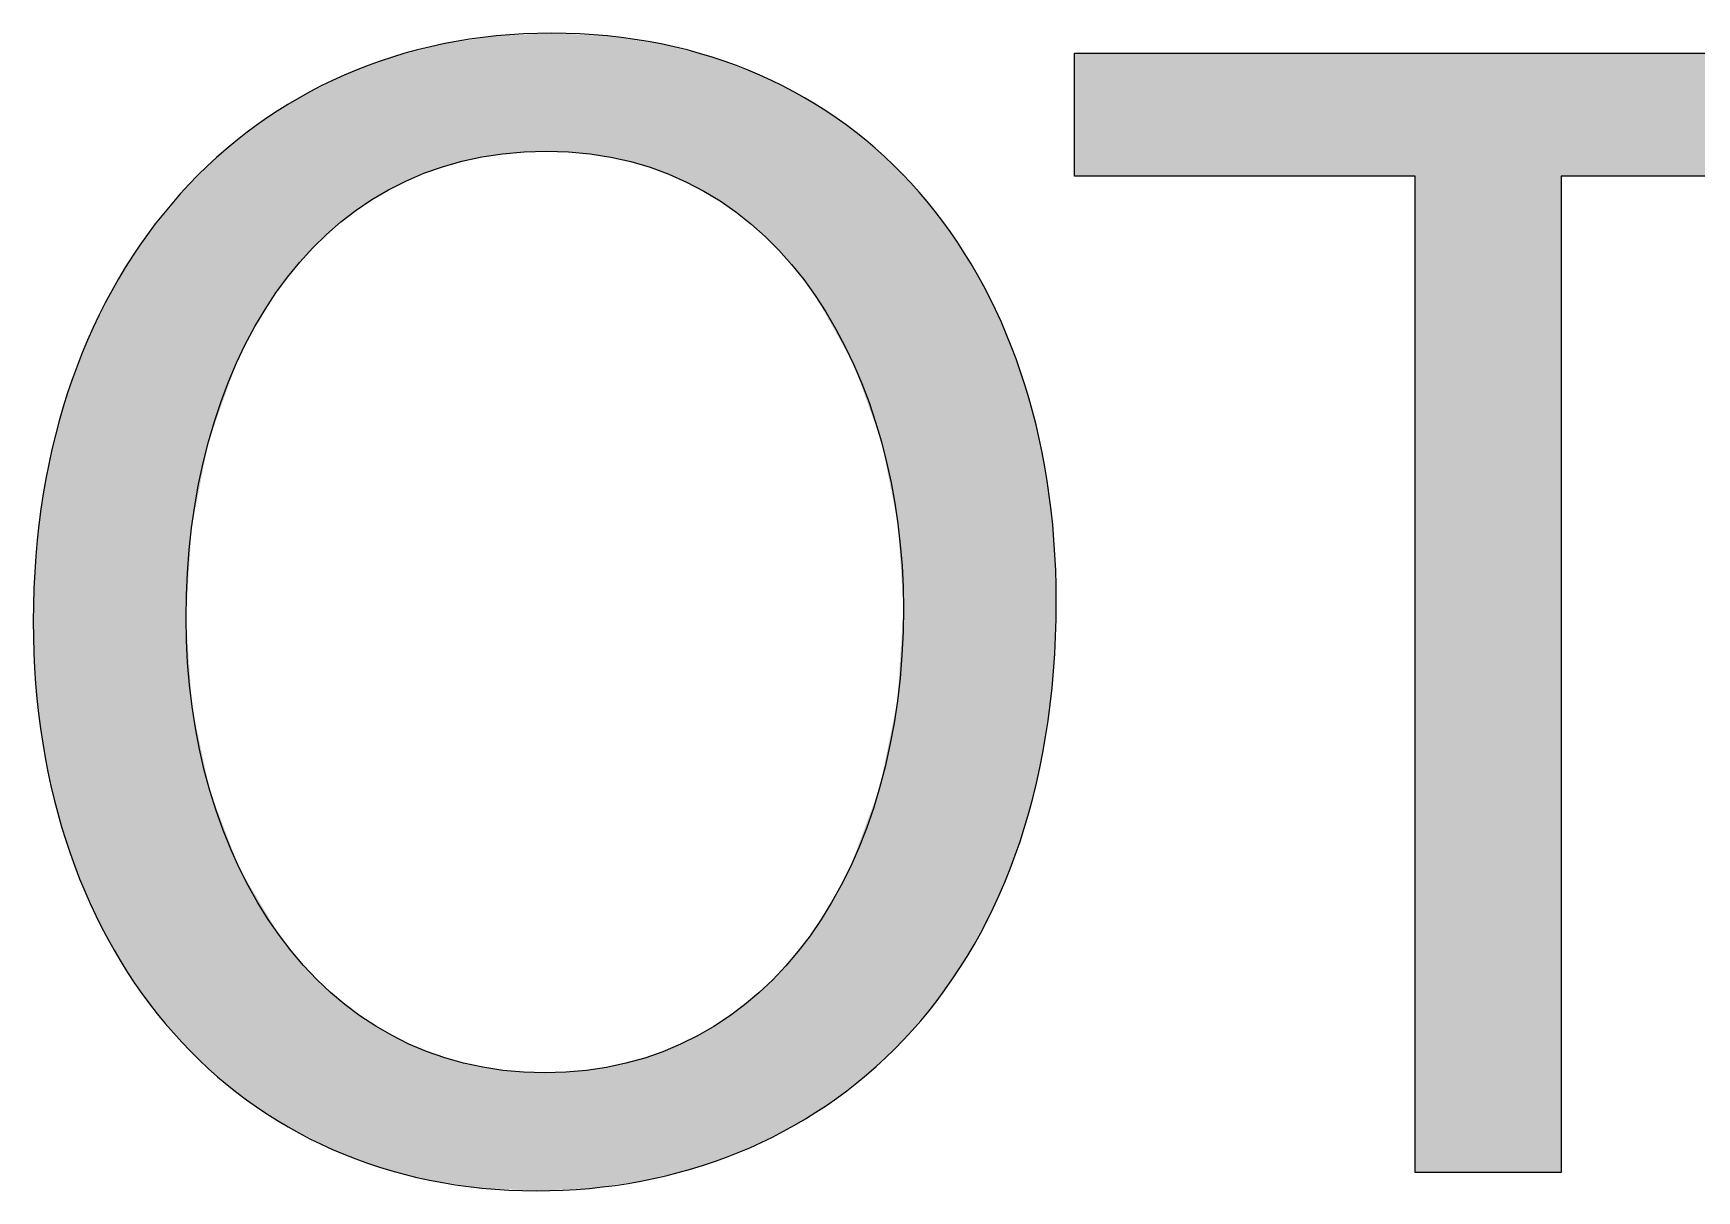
# Model space of a CAD drawing. Extents: x 0 to 360, y -268 to 0.
# Drawn here: x 144.429 to 147.432, y -210.712 to -208.622 of the extents above; entities that cross this region are included whole.
import ezdxf

# ---------------------------------------------------------------- set-up
doc = ezdxf.new("R2010")
doc.units = 0
doc.layers.add('LAYER_1', color=7, linetype='CONTINUOUS')

# ---------------------------------------------------------------- blocks, each defined once
blk = doc.blocks.new('*U178')
at = {"layer": 'LAYER_1', "color": 250}
for points in [[(145.2023, -208.8529), (145.1689, -208.6412), (145.2023, -208.6361)], [(145.2056, -208.8523), (145.2023, -208.6361), (145.2056, -208.6357)], [(145.2386, -208.8463), (145.2056, -208.6357), (145.2386, -208.6307)], [(145.2646, -208.8415), (145.2386, -208.6307), (145.2646, -208.6268)], [(145.2762, -208.8394), (145.2646, -208.6268), (145.2762, -208.6262)], [(145.2767, -208.8394), (145.2762, -208.6262), (145.2767, -208.6262)], [(145.3372, -208.8358), (145.2767, -208.6262), (145.3372, -208.6232)], [(145.3522, -208.835), (145.3372, -208.6232), (145.3522, -208.6225)], [(145.3551, -208.8348), (145.3522, -208.6225), (145.3551, -208.6223)], [(145.3641, -208.8353), (145.3551, -208.6223), (145.3641, -208.6219)], [(145.3551, -208.8348), (145.3551, -208.6223), (145.3641, -208.8353)], [(145.3641, -208.8353), (145.3641, -208.6219), (145.4277, -208.8392)], [(145.4277, -208.8392), (145.4277, -208.625), (145.4327, -208.8395)], [(145.4327, -208.8395), (145.4327, -208.6252), (145.434, -208.8396)], [(145.434, -208.8396), (145.434, -208.6253), (145.4658, -208.8456)], [(145.4658, -208.8456), (145.4658, -208.6268), (145.4988, -208.8519)], [(145.4988, -208.8519), (145.4988, -208.6317), (145.5076, -208.8536)], [(145.5076, -208.8536), (145.5076, -208.633), (145.5256, -208.8595)], [(145.5256, -208.8595), (145.5256, -208.6357), (145.5625, -208.8717)], [(145.0764, -208.9015), (145.07, -208.6676), (145.0764, -208.6652)], [(145.0774, -208.901), (145.0764, -208.6652), (145.0774, -208.6648)], [(145.1336, -208.8748), (145.0774, -208.6648), (145.1336, -208.6503)], [(145.1388, -208.8731), (145.1336, -208.6503), (145.1388, -208.649)], [(145.1441, -208.8715), (145.1388, -208.649), (145.1441, -208.6476)], [(145.1689, -208.8635), (145.1441, -208.6476), (145.1689, -208.6412)], [(145.5625, -208.8717), (145.5625, -208.6412), (145.5656, -208.8727)], [(145.5656, -208.8727), (145.5656, -208.642), (145.5761, -208.8762)], [(145.5761, -208.8762), (145.5761, -208.6447), (145.6153, -208.8951)], [(145.6153, -208.8951), (145.6153, -208.6549), (145.6279, -208.9012)], [(145.6279, -208.9012), (145.6279, -208.6581), (145.6393, -208.9067)], [(145.6393, -208.9067), (145.6393, -208.661), (145.6542, -208.9164)], [(145.6542, -208.9164), (145.6542, -208.6649), (145.6857, -208.937)], [(145.0116, -208.9414), (144.9903, -208.6975), (145.0116, -208.6895)], [(145.0186, -208.937), (145.0116, -208.6895), (145.0186, -208.6869)], [(145.0541, -208.9146), (145.0186, -208.6869), (145.0541, -208.6736)], [(145.07, -208.9045), (145.0541, -208.6736), (145.07, -208.6676)], [(145.6857, -208.937), (145.6857, -208.6768), (145.6973, -208.9445)], [(145.6973, -208.9445), (145.6973, -208.6811), (145.7014, -208.948)], [(145.7014, -208.948), (145.7014, -208.6827), (145.7389, -208.9795)], [(144.9582, -208.9852), (144.9169, -208.7343), (144.9582, -208.7136)], [(144.9654, -208.9792), (144.9582, -208.7136), (144.9654, -208.71)], [(144.9688, -208.9765), (144.9654, -208.71), (144.9688, -208.7083)], [(144.9903, -208.9589), (144.9688, -208.7083), (144.9903, -208.6975)], [(145.7389, -208.9795), (145.7389, -208.6968), (145.7406, -208.9809)], [(145.7406, -208.9809), (145.7406, -208.6974), (145.7501, -208.9889)], [(145.7501, -208.9889), (145.7501, -208.7022), (145.7834, -209.0241)], [(145.7834, -209.0241), (145.7834, -208.7191), (145.7874, -209.0283)], [(145.7874, -209.0283), (145.7874, -208.7212), (145.7979, -209.0394)], [(145.7979, -209.0394), (145.7979, -208.7265), (145.8214, -209.0702)], [(144.8887, -209.0626), (144.8732, -208.7613), (144.8887, -208.7513)], [(144.908, -209.0376), (144.8887, -208.7513), (144.908, -208.7388)], [(144.9099, -209.0351), (144.908, -208.7388), (144.9099, -208.7378)], [(144.9169, -209.0279), (144.9099, -208.7378), (144.9169, -208.7343)], [(145.8214, -209.0702), (145.8214, -208.7384), (145.8311, -209.083)], [(145.8311, -209.083), (145.8311, -208.7448), (145.8405, -209.0952)], [(145.8405, -209.0952), (145.8405, -208.7509), (145.8608, -209.1317)], [(144.8668, -209.0908), (144.831, -208.7885), (144.8668, -208.7654)], [(144.8732, -209.0825), (144.8668, -208.7654), (144.8732, -208.7613)], [(145.8608, -209.1317), (145.8608, -208.7642), (145.87, -209.1481)], [(145.87, -209.1481), (145.87, -208.7702), (145.8963, -209.1954)], [(144.8004, -209.2079), (144.7957, -208.817), (144.8004, -208.8133)], [(144.8139, -209.181), (144.8004, -208.8133), (144.8139, -208.8023)], [(144.8287, -209.1516), (144.8139, -208.8023), (144.8287, -208.7904)], [(144.831, -209.148), (144.8287, -208.7904), (144.831, -208.7885)], [(145.8963, -209.1954), (145.8963, -208.7875), (145.9039, -209.209)], [(145.9039, -209.209), (145.9039, -208.7938), (145.9104, -209.2206)], [(145.9104, -209.2206), (145.9104, -208.7991), (145.9331, -209.2841)], [(144.7595, -209.319), (144.7475, -208.8584), (144.7595, -208.8463)], [(144.7957, -209.2171), (144.7595, -208.8463), (144.7957, -208.817)], [(145.9331, -209.2841), (145.9331, -208.8178), (145.9567, -209.3502)], [(145.9567, -209.3502), (145.9567, -208.8373), (145.9601, -209.3598)], [(145.9601, -209.3598), (145.9601, -208.8402), (145.9653, -209.3854)], [(145.9653, -209.3854), (145.9653, -208.8444), (145.9888, -209.5029)], [(144.7448, -209.361), (144.7154, -208.8906), (144.7448, -208.8611)], [(144.745, -209.3598), (144.7448, -208.8611), (144.745, -208.8609)], [(144.7475, -209.3527), (144.745, -208.8609), (144.7475, -208.8584)], [(145.9888, -209.5029), (145.9888, -208.8686), (145.9898, -209.5078)], [(145.9898, -209.5078), (145.9898, -208.8696), (145.9997, -209.6596)], [(144.7045, -210.45), (144.694, -208.912), (144.7045, -208.9015)], [(144.7146, -209.5147), (144.7045, -208.9015), (144.7146, -208.8913)], [(144.7154, -209.5109), (144.7146, -208.8913), (144.7154, -208.8906)], [(144.6817, -210.4269), (144.6349, -208.9851), (144.6817, -208.9272)], [(144.694, -210.4394), (144.6817, -208.9272), (144.694, -208.912)], [(144.6817, -210.4269), (144.6817, -208.9272), (144.694, -210.4394)], [(144.694, -210.4394), (144.694, -208.912), (144.7045, -210.45)], [(144.6349, -210.3681), (144.6249, -209.0004), (144.6349, -208.9851)], [(144.6349, -210.3681), (144.6349, -208.9851), (144.6817, -210.4269)], [(144.6249, -210.3556), (144.5824, -209.0655), (144.6249, -209.0004)], [(144.6249, -210.3556), (144.6249, -209.0004), (144.6349, -210.3681)], [(144.5747, -210.2775), (144.537, -209.1529), (144.5747, -209.0804)], [(144.5824, -210.2895), (144.5747, -209.0804), (144.5824, -209.0655)], [(144.5747, -210.2775), (144.5747, -209.0804), (144.5824, -210.2895)], [(144.5824, -210.2895), (144.5824, -209.0655), (144.6249, -210.3556)], [(144.5313, -210.1929), (144.499, -209.2469), (144.5313, -209.1668)], [(144.537, -210.2039), (144.5313, -209.1668), (144.537, -209.1529)], [(144.5313, -210.1929), (144.5313, -209.1668), (144.537, -210.2039)], [(144.537, -210.2039), (144.537, -209.1529), (144.5747, -210.2775)], [(144.4952, -210.1021), (144.4688, -209.3472), (144.4952, -209.2594)], [(144.499, -210.1116), (144.4952, -209.2594), (144.499, -209.2469)], [(144.4952, -210.1021), (144.4952, -209.2594), (144.499, -210.1116)], [(144.499, -210.1116), (144.499, -209.2469), (144.5313, -210.1929)], [(144.4688, -210.013), (144.4666, -209.358), (144.4688, -209.3472)], [(144.4688, -210.013), (144.4688, -209.3472), (144.4952, -210.1021)], [(144.4666, -210.0055), (144.4468, -209.4537), (144.4666, -209.358)], [(144.4666, -210.0055), (144.4666, -209.358), (144.4688, -210.013)], [(144.4458, -209.9033), (144.4333, -209.5659), (144.4458, -209.4623)], [(144.4468, -209.9084), (144.4458, -209.4623), (144.4468, -209.4537)], [(144.4458, -209.9033), (144.4458, -209.4623), (144.4468, -209.9084)], [(144.4468, -209.9084), (144.4468, -209.4537), (144.4666, -210.0055)], [(144.4333, -209.7982), (144.433, -209.5729), (144.4333, -209.5659)], [(144.4333, -209.7982), (144.4333, -209.5659), (144.4458, -209.9033)], [(144.433, -209.7959), (144.4287, -209.6837), (144.433, -209.5729)], [(144.433, -209.7959), (144.433, -209.5729), (144.4333, -209.7982)], [(144.7045, -210.45), (144.7045, -209.6775), (144.7146, -210.4603)], [(145.9997, -210.4395), (145.9898, -209.8121), (145.9997, -209.6596)], [(144.7146, -210.4603), (144.7146, -209.8267), (144.7154, -210.4611)], [(144.7154, -210.4611), (144.7154, -209.8376), (144.7448, -210.491)], [(145.9888, -210.4498), (145.9653, -209.9425), (145.9888, -209.8274)], [(145.9898, -210.4488), (145.9888, -209.8274), (145.9898, -209.8121)], [(145.9653, -210.4721), (145.9601, -209.9676), (145.9653, -209.9425)], [(144.7448, -210.491), (144.7448, -209.9763), (144.745, -210.4912)], [(144.745, -210.4912), (144.745, -209.9774), (144.7475, -210.4932)], [(145.9567, -210.4802), (145.9331, -210.048), (145.9567, -209.9843)], [(145.9601, -210.477), (145.9567, -209.9843), (145.9601, -209.9676)], [(144.7475, -210.4932), (144.7475, -209.9892), (144.7595, -210.503)], [(144.7595, -210.503), (144.7595, -210.0208), (144.7957, -210.5327)], [(145.9331, -210.5026), (145.9104, -210.1093), (145.9331, -210.048)], [(144.7957, -210.5327), (144.7957, -210.1162), (144.8004, -210.5365)], [(144.8004, -210.5365), (144.8004, -210.1284), (144.8139, -210.5476)], [(145.9039, -210.5248), (145.8963, -210.1412), (145.9039, -210.1267)], [(145.9104, -210.5199), (145.9039, -210.1267), (145.9104, -210.1093)], [(144.8139, -210.5476), (144.8139, -210.1512), (144.8287, -210.5572)], [(145.8963, -210.5306), (145.87, -210.1915), (145.8963, -210.1412)], [(144.8287, -210.5572), (144.8287, -210.1762), (144.831, -210.5587)], [(144.831, -210.5587), (144.831, -210.18), (144.8668, -210.5821)], [(145.87, -210.5506), (145.8608, -210.2056), (145.87, -210.1915)], [(145.8608, -210.5576), (145.8405, -210.2369), (145.8608, -210.2056)], [(144.8668, -210.5821), (144.8668, -210.2403), (144.8732, -210.5863)], [(144.8732, -210.5863), (144.8732, -210.2512), (144.8887, -210.5964)], [(145.8311, -210.5756), (145.8214, -210.2634), (145.8311, -210.2512)], [(145.8405, -210.5699), (145.8311, -210.2512), (145.8405, -210.2369)], [(144.8887, -210.5964), (144.8887, -210.2703), (144.908, -210.6062)], [(145.8214, -210.5815), (145.7979, -210.2926), (145.8214, -210.2634)], [(144.908, -210.6062), (144.908, -210.2941), (144.9099, -210.6071)], [(144.9099, -210.6071), (144.9099, -210.2965), (144.9169, -210.6107)], [(144.9169, -210.6107), (144.9169, -210.3052), (144.9582, -210.6316)], [(145.7834, -210.6044), (145.7501, -210.343), (145.7834, -210.3097)], [(145.7874, -210.602), (145.7834, -210.3097), (145.7874, -210.3057)], [(145.7979, -210.5957), (145.7874, -210.3057), (145.7979, -210.2926)], [(144.9582, -210.6316), (144.9582, -210.3463), (144.9654, -210.6353)], [(145.7501, -210.62), (145.7406, -210.3525), (145.7501, -210.343)], [(144.9654, -210.6353), (144.9654, -210.3535), (144.9688, -210.637)], [(144.9688, -210.637), (144.9688, -210.3562), (144.9903, -210.6451)], [(144.9903, -210.6451), (144.9903, -210.3733), (145.0116, -210.6531)], [(145.7389, -210.6253), (145.7014, -210.3841), (145.7389, -210.3542)], [(145.7406, -210.6245), (145.7389, -210.3542), (145.7406, -210.3525)], [(145.0116, -210.6531), (145.0116, -210.3902), (145.0186, -210.6558)], [(145.0186, -210.6558), (145.0186, -210.3959), (145.0541, -210.6692)], [(145.6857, -210.6483), (145.6542, -210.416), (145.6857, -210.3966)], [(145.6973, -210.6443), (145.6857, -210.3966), (145.6973, -210.3874)], [(145.7014, -210.6428), (145.6973, -210.3874), (145.7014, -210.3841)], [(145.0541, -210.6692), (145.0541, -210.4178), (145.07, -210.6733)], [(145.07, -210.6733), (145.07, -210.4276), (145.0764, -210.675)], [(145.0764, -210.675), (145.0764, -210.4316), (145.0774, -210.6752)], [(145.0774, -210.6752), (145.0774, -210.432), (145.1336, -210.6899)], [(145.6153, -210.6728), (145.5761, -210.4559), (145.6153, -210.4379)], [(145.6279, -210.6685), (145.6153, -210.4379), (145.6279, -210.4322)], [(145.6393, -210.6645), (145.6279, -210.4322), (145.6393, -210.4252)], [(145.6542, -210.6593), (145.6393, -210.4252), (145.6542, -210.416)], [(145.1336, -210.6899), (145.1336, -210.4579), (145.1388, -210.6912)], [(145.1388, -210.6912), (145.1388, -210.4602), (145.1441, -210.6926)], [(145.1441, -210.6926), (145.1441, -210.4619), (145.1689, -210.6963)], [(145.5625, -210.6855), (145.5256, -210.4732), (145.5625, -210.4616)], [(145.5656, -210.6848), (145.5625, -210.4616), (145.5656, -210.4607)], [(145.5761, -210.6823), (145.5656, -210.4607), (145.5761, -210.4559)], [(145.1689, -210.6963), (145.1689, -210.4698), (145.2023, -210.7014)], [(145.2023, -210.7014), (145.2023, -210.4803), (145.2056, -210.7019)], [(145.2056, -210.7019), (145.2056, -210.4813), (145.2386, -210.7069)], [(145.2386, -210.7069), (145.2386, -210.4874), (145.2646, -210.7081)], [(145.2646, -210.7081), (145.2646, -210.4921), (145.2762, -210.7087)], [(145.2762, -210.7087), (145.2762, -210.4942), (145.2767, -210.7087)], [(145.2767, -210.7087), (145.2767, -210.4943), (145.3372, -210.7117)], [(145.3551, -210.7109), (145.3522, -210.4988), (145.3551, -210.4986)], [(145.3641, -210.7105), (145.3551, -210.4986), (145.3641, -210.4981)], [(145.4277, -210.7076), (145.3641, -210.4981), (145.4277, -210.4944)], [(145.4327, -210.7073), (145.4277, -210.4944), (145.4327, -210.4935)], [(145.434, -210.7072), (145.4327, -210.4935), (145.434, -210.4932)], [(145.4658, -210.7027), (145.434, -210.4932), (145.4658, -210.4875)], [(145.4988, -210.6981), (145.4658, -210.4875), (145.4988, -210.4815)], [(145.5076, -210.6969), (145.4988, -210.4815), (145.5076, -210.4788)], [(145.5256, -210.6944), (145.5076, -210.4788), (145.5256, -210.4732)]]:
    blk.add_solid(points, dxfattribs=at)
at = {"layer": 'LAYER_1', "color": 250, "extrusion": (0, 0, -1)}
for points in [[(-145.2023, -208.8529), (-145.2023, -208.6361), (-145.2056, -208.8523)], [(-145.2056, -208.8523), (-145.2056, -208.6357), (-145.2386, -208.8463)], [(-145.2386, -208.8463), (-145.2386, -208.6307), (-145.2646, -208.8415)], [(-145.2646, -208.8415), (-145.2646, -208.6268), (-145.2762, -208.8394)], [(-145.2762, -208.8394), (-145.2762, -208.6262), (-145.2767, -208.8394)], [(-145.2767, -208.8394), (-145.2767, -208.6262), (-145.3372, -208.8358)], [(-145.3372, -208.8358), (-145.3372, -208.6232), (-145.3522, -208.835)], [(-145.3522, -208.835), (-145.3522, -208.6225), (-145.3551, -208.8348)], [(-145.4277, -208.8392), (-145.3641, -208.6219), (-145.4277, -208.625)], [(-145.4327, -208.8395), (-145.4277, -208.625), (-145.4327, -208.6252)], [(-145.434, -208.8396), (-145.4327, -208.6252), (-145.434, -208.6253)], [(-145.4658, -208.8456), (-145.434, -208.6253), (-145.4658, -208.6268)], [(-145.4988, -208.8519), (-145.4658, -208.6268), (-145.4988, -208.6317)], [(-145.5076, -208.8536), (-145.4988, -208.6317), (-145.5076, -208.633)], [(-145.5256, -208.8595), (-145.5076, -208.633), (-145.5256, -208.6357)], [(-145.5625, -208.8717), (-145.5256, -208.6357), (-145.5625, -208.6412)], [(-145.0764, -208.9015), (-145.0764, -208.6652), (-145.0774, -208.901)], [(-145.0774, -208.901), (-145.0774, -208.6648), (-145.1336, -208.8748)], [(-145.1336, -208.8748), (-145.1336, -208.6503), (-145.1388, -208.8731)], [(-145.1388, -208.8731), (-145.1388, -208.649), (-145.1441, -208.8715)], [(-145.1441, -208.8715), (-145.1441, -208.6476), (-145.1689, -208.8635)], [(-145.1689, -208.8635), (-145.1689, -208.6412), (-145.2023, -208.8529)], [(-145.5656, -208.8727), (-145.5625, -208.6412), (-145.5656, -208.642)], [(-145.5761, -208.8762), (-145.5656, -208.642), (-145.5761, -208.6447)], [(-145.6153, -208.8951), (-145.5761, -208.6447), (-145.6153, -208.6549)], [(-145.6279, -208.9012), (-145.6153, -208.6549), (-145.6279, -208.6581)], [(-145.6393, -208.9067), (-145.6279, -208.6581), (-145.6393, -208.661)], [(-145.6542, -208.9164), (-145.6393, -208.661), (-145.6542, -208.6649)], [(-145.6857, -208.937), (-145.6542, -208.6649), (-145.6857, -208.6768)], [(-145.0116, -208.9414), (-145.0116, -208.6895), (-145.0186, -208.937)], [(-145.0186, -208.937), (-145.0186, -208.6869), (-145.0541, -208.9146)], [(-145.0541, -208.9146), (-145.0541, -208.6736), (-145.07, -208.9045)], [(-145.07, -208.9045), (-145.07, -208.6676), (-145.0764, -208.9015)], [(-145.6973, -208.9445), (-145.6857, -208.6768), (-145.6973, -208.6811)], [(-145.7014, -208.948), (-145.6973, -208.6811), (-145.7014, -208.6827)], [(-145.7389, -208.9795), (-145.7014, -208.6827), (-145.7389, -208.6968)], [(-144.9582, -208.9852), (-144.9582, -208.7136), (-144.9654, -208.9792)], [(-144.9654, -208.9792), (-144.9654, -208.71), (-144.9688, -208.9765)], [(-144.9688, -208.9765), (-144.9688, -208.7083), (-144.9903, -208.9589)], [(-144.9903, -208.9589), (-144.9903, -208.6975), (-145.0116, -208.9414)], [(-145.7406, -208.9809), (-145.7389, -208.6968), (-145.7406, -208.6974)], [(-145.7501, -208.9889), (-145.7406, -208.6974), (-145.7501, -208.7022)], [(-145.7834, -209.0241), (-145.7501, -208.7022), (-145.7834, -208.7191)], [(-145.7874, -209.0283), (-145.7834, -208.7191), (-145.7874, -208.7212)], [(-145.7979, -209.0394), (-145.7874, -208.7212), (-145.7979, -208.7265)], [(-145.8214, -209.0702), (-145.7979, -208.7265), (-145.8214, -208.7384)], [(-144.8887, -209.0626), (-144.8887, -208.7513), (-144.908, -209.0376)], [(-144.908, -209.0376), (-144.908, -208.7388), (-144.9099, -209.0351)], [(-144.9099, -209.0351), (-144.9099, -208.7378), (-144.9169, -209.0279)], [(-144.9169, -209.0279), (-144.9169, -208.7343), (-144.9582, -208.9852)], [(-145.8311, -209.083), (-145.8214, -208.7384), (-145.8311, -208.7448)], [(-145.8405, -209.0952), (-145.8311, -208.7448), (-145.8405, -208.7509)], [(-145.8608, -209.1317), (-145.8405, -208.7509), (-145.8608, -208.7642)], [(-144.8668, -209.0908), (-144.8668, -208.7654), (-144.8732, -209.0825)], [(-144.8732, -209.0825), (-144.8732, -208.7613), (-144.8887, -209.0626)], [(-145.87, -209.1481), (-145.8608, -208.7642), (-145.87, -208.7702)], [(-145.8963, -209.1954), (-145.87, -208.7702), (-145.8963, -208.7875)], [(-144.8004, -209.2079), (-144.8004, -208.8133), (-144.8139, -209.181)], [(-144.8139, -209.181), (-144.8139, -208.8023), (-144.8287, -209.1516)], [(-144.8287, -209.1516), (-144.8287, -208.7904), (-144.831, -209.148)], [(-144.831, -209.148), (-144.831, -208.7885), (-144.8668, -209.0908)], [(-145.9039, -209.209), (-145.8963, -208.7875), (-145.9039, -208.7938)], [(-145.9104, -209.2206), (-145.9039, -208.7938), (-145.9104, -208.7991)], [(-145.9331, -209.2841), (-145.9104, -208.7991), (-145.9331, -208.8178)], [(-144.7595, -209.319), (-144.7595, -208.8463), (-144.7957, -209.2171)], [(-144.7957, -209.2171), (-144.7957, -208.817), (-144.8004, -209.2079)], [(-145.9567, -209.3502), (-145.9331, -208.8178), (-145.9567, -208.8373)], [(-145.9601, -209.3598), (-145.9567, -208.8373), (-145.9601, -208.8402)], [(-145.9653, -209.3854), (-145.9601, -208.8402), (-145.9653, -208.8444)], [(-145.9888, -209.5029), (-145.9653, -208.8444), (-145.9888, -208.8686)], [(-144.7448, -209.361), (-144.7448, -208.8611), (-144.745, -209.3598)], [(-144.745, -209.3598), (-144.745, -208.8609), (-144.7475, -209.3527)], [(-144.7475, -209.3527), (-144.7475, -208.8584), (-144.7595, -209.319)], [(-145.9898, -209.5078), (-145.9888, -208.8686), (-145.9898, -208.8696)], [(-145.9997, -209.6596), (-145.9898, -208.8696), (-145.9997, -208.8797)], [(-144.7045, -209.6775), (-144.7045, -208.9015), (-144.7146, -209.5147)], [(-144.7146, -209.5147), (-144.7146, -208.8913), (-144.7154, -209.5109)], [(-144.7154, -209.5109), (-144.7154, -208.8906), (-144.7448, -209.361)], [(-145.9997, -210.4395), (-145.9997, -208.8797), (-145.9998, -210.4394)], [(-145.9998, -210.4394), (-145.9997, -208.8797), (-145.9998, -208.8799)], [(-145.9998, -210.4394), (-145.9998, -208.8799), (-146.0279, -210.4063)], [(-146.0279, -210.4063), (-145.9998, -208.8799), (-146.0279, -208.9087)], [(-146.0279, -210.4063), (-146.0279, -208.9087), (-146.0605, -210.368)], [(-146.0605, -210.368), (-146.0279, -208.9087), (-146.0605, -208.9501)], [(-146.0605, -210.368), (-146.0605, -208.9501), (-146.0841, -210.3335)], [(-146.0841, -210.3335), (-146.0605, -208.9501), (-146.0841, -208.9801)], [(-146.0841, -210.3335), (-146.0841, -208.9801), (-146.1147, -210.2886)], [(-146.1147, -210.2886), (-146.0841, -208.9801), (-146.1147, -209.0284)], [(-146.1147, -210.2886), (-146.1147, -209.0284), (-146.1335, -210.2537)], [(-146.1335, -210.2537), (-146.1147, -209.0284), (-146.1335, -209.0581)], [(-146.1335, -210.2537), (-146.1335, -209.0581), (-146.1619, -210.2012)], [(-146.1619, -210.2012), (-146.1335, -209.0581), (-146.1619, -209.1145)], [(-146.1619, -210.2012), (-146.1619, -209.1145), (-146.176, -210.1673)], [(-146.176, -210.1673), (-146.1619, -209.1145), (-146.176, -209.1425)], [(-146.176, -210.1673), (-146.176, -209.1425), (-146.2015, -210.1059)], [(-146.2015, -210.1059), (-146.176, -209.1425), (-146.2015, -209.208)], [(-146.2015, -210.1059), (-146.2015, -209.208), (-146.2112, -210.0744)], [(-146.2112, -210.0744), (-146.2015, -209.208), (-146.2112, -209.2329)], [(-146.2112, -210.0744), (-146.2112, -209.2329), (-146.2332, -210.0028)], [(-146.2332, -210.0028), (-146.2112, -209.2329), (-146.2332, -209.3088)], [(-146.2332, -210.0028), (-146.2332, -209.3088), (-146.2391, -209.975)], [(-146.2391, -209.975), (-146.2332, -209.3088), (-146.2391, -209.3289)], [(-146.2391, -209.975), (-146.2391, -209.3289), (-146.2565, -209.8919)], [(-146.2565, -209.8919), (-146.2391, -209.3289), (-146.2565, -209.4163)], [(-146.2565, -209.8919), (-146.2565, -209.4163), (-146.2592, -209.869)], [(-146.2592, -209.869), (-146.2565, -209.4163), (-146.2592, -209.4302)], [(-146.2592, -209.869), (-146.2592, -209.4302), (-146.2708, -209.7733)], [(-146.2708, -209.7733), (-146.2592, -209.4302), (-146.2708, -209.5301)], [(-146.2708, -209.7733), (-146.2708, -209.5301), (-146.2715, -209.7544)], [(-146.2715, -209.7544), (-146.2708, -209.5301), (-146.2715, -209.5364)], [(-146.2715, -209.7544), (-146.2715, -209.5364), (-146.2757, -209.6472)], [(-144.7146, -210.4603), (-144.7045, -209.6775), (-144.7146, -209.8267)], [(-144.7154, -210.4611), (-144.7146, -209.8267), (-144.7154, -209.8376)], [(-144.7448, -210.491), (-144.7154, -209.8376), (-144.7448, -209.9763)], [(-145.9888, -210.4498), (-145.9888, -209.8274), (-145.9898, -210.4488)], [(-145.9898, -210.4488), (-145.9898, -209.8121), (-145.9997, -210.4395)], [(-145.9653, -210.4721), (-145.9653, -209.9425), (-145.9888, -210.4498)], [(-144.745, -210.4912), (-144.7448, -209.9763), (-144.745, -209.9774)], [(-144.7475, -210.4932), (-144.745, -209.9774), (-144.7475, -209.9892)], [(-145.9567, -210.4802), (-145.9567, -209.9843), (-145.9601, -210.477)], [(-145.9601, -210.477), (-145.9601, -209.9676), (-145.9653, -210.4721)], [(-144.7595, -210.503), (-144.7475, -209.9892), (-144.7595, -210.0208)], [(-144.7957, -210.5327), (-144.7595, -210.0208), (-144.7957, -210.1162)], [(-145.9331, -210.5026), (-145.9331, -210.048), (-145.9567, -210.4802)], [(-144.8004, -210.5365), (-144.7957, -210.1162), (-144.8004, -210.1284)], [(-144.8139, -210.5476), (-144.8004, -210.1284), (-144.8139, -210.1512)], [(-145.9039, -210.5248), (-145.9039, -210.1267), (-145.9104, -210.5199)], [(-145.9104, -210.5199), (-145.9104, -210.1093), (-145.9331, -210.5026)], [(-144.8287, -210.5572), (-144.8139, -210.1512), (-144.8287, -210.1762)], [(-145.8963, -210.5306), (-145.8963, -210.1412), (-145.9039, -210.5248)], [(-144.831, -210.5587), (-144.8287, -210.1762), (-144.831, -210.18)], [(-144.8668, -210.5821), (-144.831, -210.18), (-144.8668, -210.2403)], [(-145.87, -210.5506), (-145.87, -210.1915), (-145.8963, -210.5306)], [(-145.8608, -210.5576), (-145.8608, -210.2056), (-145.87, -210.5506)], [(-144.8732, -210.5863), (-144.8668, -210.2403), (-144.8732, -210.2512)], [(-144.8887, -210.5964), (-144.8732, -210.2512), (-144.8887, -210.2703)], [(-145.8311, -210.5756), (-145.8311, -210.2512), (-145.8405, -210.5699)], [(-145.8405, -210.5699), (-145.8405, -210.2369), (-145.8608, -210.5576)], [(-144.908, -210.6062), (-144.8887, -210.2703), (-144.908, -210.2941)], [(-145.8214, -210.5815), (-145.8214, -210.2634), (-145.8311, -210.5756)], [(-144.9099, -210.6071), (-144.908, -210.2941), (-144.9099, -210.2965)], [(-144.9169, -210.6107), (-144.9099, -210.2965), (-144.9169, -210.3052)], [(-144.9582, -210.6316), (-144.9169, -210.3052), (-144.9582, -210.3463)], [(-145.7834, -210.6044), (-145.7834, -210.3097), (-145.7874, -210.602)], [(-145.7874, -210.602), (-145.7874, -210.3057), (-145.7979, -210.5957)], [(-145.7979, -210.5957), (-145.7979, -210.2926), (-145.8214, -210.5815)], [(-144.9654, -210.6353), (-144.9582, -210.3463), (-144.9654, -210.3535)], [(-145.7501, -210.62), (-145.7501, -210.343), (-145.7834, -210.6044)], [(-144.9688, -210.637), (-144.9654, -210.3535), (-144.9688, -210.3562)], [(-144.9903, -210.6451), (-144.9688, -210.3562), (-144.9903, -210.3733)], [(-145.0116, -210.6531), (-144.9903, -210.3733), (-145.0116, -210.3902)], [(-145.7389, -210.6253), (-145.7389, -210.3542), (-145.7406, -210.6245)], [(-145.7406, -210.6245), (-145.7406, -210.3525), (-145.7501, -210.62)], [(-145.0186, -210.6558), (-145.0116, -210.3902), (-145.0186, -210.3959)], [(-145.0541, -210.6692), (-145.0186, -210.3959), (-145.0541, -210.4178)], [(-145.6857, -210.6483), (-145.6857, -210.3966), (-145.6973, -210.6443)], [(-145.6973, -210.6443), (-145.6973, -210.3874), (-145.7014, -210.6428)], [(-145.7014, -210.6428), (-145.7014, -210.3841), (-145.7389, -210.6253)], [(-145.07, -210.6733), (-145.0541, -210.4178), (-145.07, -210.4276)], [(-145.0764, -210.675), (-145.07, -210.4276), (-145.0764, -210.4316)], [(-145.0774, -210.6752), (-145.0764, -210.4316), (-145.0774, -210.432)], [(-145.1336, -210.6899), (-145.0774, -210.432), (-145.1336, -210.4579)], [(-145.6153, -210.6728), (-145.6153, -210.4379), (-145.6279, -210.6685)], [(-145.6279, -210.6685), (-145.6279, -210.4322), (-145.6393, -210.6645)], [(-145.6393, -210.6645), (-145.6393, -210.4252), (-145.6542, -210.6593)], [(-145.6542, -210.6593), (-145.6542, -210.416), (-145.6857, -210.6483)], [(-145.1388, -210.6912), (-145.1336, -210.4579), (-145.1388, -210.4602)], [(-145.1441, -210.6926), (-145.1388, -210.4602), (-145.1441, -210.4619)], [(-145.1689, -210.6963), (-145.1441, -210.4619), (-145.1689, -210.4698)], [(-145.5625, -210.6855), (-145.5625, -210.4616), (-145.5656, -210.6848)], [(-145.5656, -210.6848), (-145.5656, -210.4607), (-145.5761, -210.6823)], [(-145.5761, -210.6823), (-145.5761, -210.4559), (-145.6153, -210.6728)], [(-145.2023, -210.7014), (-145.1689, -210.4698), (-145.2023, -210.4803)], [(-145.2056, -210.7019), (-145.2023, -210.4803), (-145.2056, -210.4813)], [(-145.2386, -210.7069), (-145.2056, -210.4813), (-145.2386, -210.4874)], [(-145.2646, -210.7081), (-145.2386, -210.4874), (-145.2646, -210.4921)], [(-145.2762, -210.7087), (-145.2646, -210.4921), (-145.2762, -210.4942)], [(-145.2767, -210.7087), (-145.2762, -210.4942), (-145.2767, -210.4943)], [(-145.3372, -210.7117), (-145.2767, -210.4943), (-145.3372, -210.4979)], [(-145.3372, -210.7117), (-145.3372, -210.4979), (-145.3522, -210.711)], [(-145.3522, -210.711), (-145.3372, -210.4979), (-145.3522, -210.4988)], [(-145.3551, -210.7109), (-145.3551, -210.4986), (-145.3641, -210.7105)], [(-145.3641, -210.7105), (-145.3641, -210.4981), (-145.4277, -210.7076)], [(-145.4277, -210.7076), (-145.4277, -210.4944), (-145.4327, -210.7073)], [(-145.4327, -210.7073), (-145.4327, -210.4935), (-145.434, -210.7072)], [(-145.434, -210.7072), (-145.434, -210.4932), (-145.4658, -210.7027)], [(-145.4658, -210.7027), (-145.4658, -210.4875), (-145.4988, -210.6981)], [(-145.4988, -210.6981), (-145.4988, -210.4815), (-145.5076, -210.6969)], [(-145.5076, -210.6969), (-145.5076, -210.4788), (-145.5256, -210.6944)], [(-145.5256, -210.6944), (-145.5256, -210.4732), (-145.5625, -210.6855)], [(-145.3522, -210.711), (-145.3522, -210.4988), (-145.3551, -210.7109)]]:
    blk.add_solid(points, dxfattribs=at)
blk = doc.blocks.new('*U179')
at = {"layer": 'LAYER_1', "color": 250}
for points in [[(146.3089, -208.8796), (146.3089, -208.6577), (146.9235, -208.8796)], [(146.9235, -208.8796), (146.3089, -208.6577), (146.9235, -208.6577)], [(147.1874, -208.8796), (147.1874, -208.6577), (147.8049, -208.8796)], [(147.8049, -208.8796), (147.1874, -208.6577), (147.8049, -208.6577)]]:
    blk.add_solid(points, dxfattribs=at)
at = {"layer": 'LAYER_1', "color": 250, "extrusion": (0, 0, -1)}
for points in [[(-146.9235, -210.6786), (-146.9235, -208.6577), (-147.1874, -210.6786)], [(-147.1874, -210.6786), (-146.9235, -208.6577), (-147.1874, -208.6577)]]:
    blk.add_solid(points, dxfattribs=at)
blk = doc.blocks.new('BLOCK_23')
at = {"layer": 'LAYER_1'}
blk.add_lwpolyline([(146.9235, -208.8796), (146.3089, -208.8796), (146.3089, -208.6577), (147.8049, -208.6577), (147.8049, -208.8796), (147.1874, -208.8796), (147.1874, -210.6786), (146.9235, -210.6786), (146.9235, -208.8796)], dxfattribs=at)
for points in [[(146.2757, -209.6472), (146.2757, -210.3403), (145.8529, -210.7117), (145.3372, -210.7117), (144.8005, -210.7117), (144.4287, -210.2948), (144.4287, -209.6837), (144.4287, -209.0415), (144.8244, -208.6219), (145.3641, -208.6219), (145.9189, -208.6219), (146.2757, -209.0449), (146.2757, -209.6472)], [(144.7045, -209.6775), (144.7045, -210.1122), (144.9384, -210.4988), (145.3522, -210.4988), (145.766, -210.4988), (145.9997, -210.1184), (145.9997, -209.6596), (145.9997, -209.2544), (145.7899, -208.8348), (145.3551, -208.8348), (144.9204, -208.8348), (144.7045, -209.2365), (144.7045, -209.6775)]]:
    blk.add_open_spline(points, degree=3, knots=[0, 0, 0, 0, 1, 1, 1, 2, 2, 2, 3, 3, 3, 4, 4, 4, 4], dxfattribs=at)
at = {"layer": 'LAYER_1', "color": 250}
for name in ['*U178', '*U179']:
    blk.add_blockref(name, (0, 0), dxfattribs=at)
blk = doc.blocks.new('BLOCK_20')
at = {"layer": 'LAYER_1'}
blk.add_blockref('BLOCK_23', (0, 0), dxfattribs=at)
blk = doc.blocks.new('BLOCK_17')
at = {"layer": 'LAYER_1'}
blk.add_blockref('BLOCK_20', (0, 0), dxfattribs=at)

msp = doc.modelspace()

# ---------------------------------------------------------------- block references
at = {"layer": 'LAYER_1'}
msp.add_blockref('BLOCK_17', (0, 0), dxfattribs=at)

doc.saveas('drawing.dxf')
